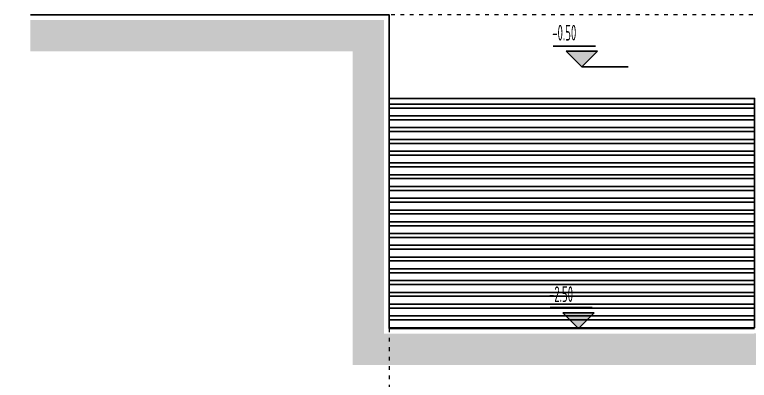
# Model space of a CAD drawing. Extents: x 41749 to 92598, y -24291 to 29432.
# Drawn here: x 80913 to 81614, y -23718 to -23368 of the extents above; entities that cross this region are included whole.
import ezdxf

# ---------------------------------------------------------------- set-up
doc = ezdxf.new("R2010")
doc.units = 0
doc.header["$MEASUREMENT"] = 0
doc.linetypes.add('ACAD_ISO03W100', pattern=[30, 12, -18])
for name, color, linetype in [('DUVAR', 6, 'CONTINUOUS'), ('İÇ ÖLÇÜ', 95, 'CONTINUOUS'), ('KOLON', 5, 'CONTINUOUS'), ('SIVA', 7, 'CONTINUOUS'), ('tar', 12, 'CONTINUOUS')]:
    doc.layers.add(name, color=color, linetype=linetype)
doc.layers.add('KAPI-ACILIM1', color=13, linetype='ACAD_ISO03W100', lineweight=20)
doc.styles.add('OLCU', font='isocpeur.ttf', dxfattribs={"width": 0.59})

msp = doc.modelspace()

# ---------------------------------------------------------------- hatches: boundary and pattern name
at = {"layer": 'SIVA', "linetype": 'ByBlock', "ltscale": 1.5}
for points in [[(81469.34928, -23403.23116), (81454.34928, -23418.23116), (81439.34928, -23403.23116)], [(81466.25045, -23653.22794), (81451.25045, -23668.22794), (81436.25045, -23653.22794)]]:
    msp.add_hatch(color=256, dxfattribs=at).paths.add_polyline_path(points)
at = {"layer": 'tar'}
h = msp.add_hatch(dxfattribs=at)
h.set_pattern_fill('ANSI32', color=256, scale=30, angle=315, style=0)
h.set_pattern_definition([(0, (-741.689, 250), (4e-15, 11.25), []), (0, (-737.939, 246.25), (4e-15, 11.25), [])])
h.paths.add_polyline_path([(81270.30043, -23448.22794), (81270.30043, -23668.22794), (81616.70551, -23668.22794), (81619.47892, -23668.21797), (81619.47892, -23448.22794)])

# ---------------------------------------------------------------- linework, layer by layer
at = {"layer": 'DUVAR', "const_width": 30}
msp.add_lwpolyline([(80927.50486, -23388.22794), (81250.30043, -23388.22794), (81250.30043, -23688.22794), (81618.48757, -23688.22794), (81618.48757, -23688.22794), (82293.64308, -23605.51781), (84069.59169, -23388.22794), (84260.4526, -23388.22794)], dxfattribs=at)
at = {"layer": 'İÇ ÖLÇÜ'}
msp.add_lwpolyline([(81270.30043, -23448.22794), (81619.47892, -23448.22794), (81619.47892, -23667.71978)], dxfattribs=at)
at = {"layer": 'KAPI-ACILIM1', "linetype": 'ACAD_ISO03W100', "ltscale": 0.3}
for p, q in [((83714.71258, -23368.23116), (81136.67768, -23368.23116)), ((81270.30043, -23668.22794), (83439.47892, -23668.22794)), ((81270.30043, -23668.22794), (81270.30043, -23918.22794))]:
    msp.add_line(p, q, dxfattribs=at)
at = {"layer": 'KOLON'}
msp.add_lwpolyline([(81619.47892, -23668.22794), (81270.30043, -23668.22794), (81270.30043, -23368.22794), (80927.50486, -23368.22794)], dxfattribs=at)
at = {"layer": 'SIVA'}
for p, q in [((81467.5548, -23398.22824), (81427.1722, -23398.22824)), ((81469.34928, -23403.23116), (81439.34928, -23403.23116)), ((81454.34928, -23418.23116), (81439.34928, -23403.23116)), ((81454.34928, -23418.23116), (81469.34928, -23403.23116)), ((81498.63245, -23418.23116), (81454.34928, -23418.23116)), ((81464.45597, -23648.22501), (81424.07337, -23648.22501)), ((81466.25045, -23653.22794), (81436.25045, -23653.22794)), ((81451.25045, -23668.22794), (81436.25045, -23653.22794)), ((81451.25045, -23668.22794), (81466.25045, -23653.22794)), ((81495.53362, -23668.22794), (81451.25045, -23668.22794)), ((81495.53362, -23668.22794), (81451.25045, -23668.22794))]:
    msp.add_line(p, q, dxfattribs=at)

# ---------------------------------------------------------------- texts
at = {"layer": 'SIVA', "style": 'OLCU', "width": 0.5}
for s, p in [('-0.50', (81426.10129, -23392.94019)), ('-2.50', (81423.00245, -23642.93696))]:
    msp.add_text(s, height=15, dxfattribs=at).set_placement(p)

doc.saveas('drawing.dxf')
